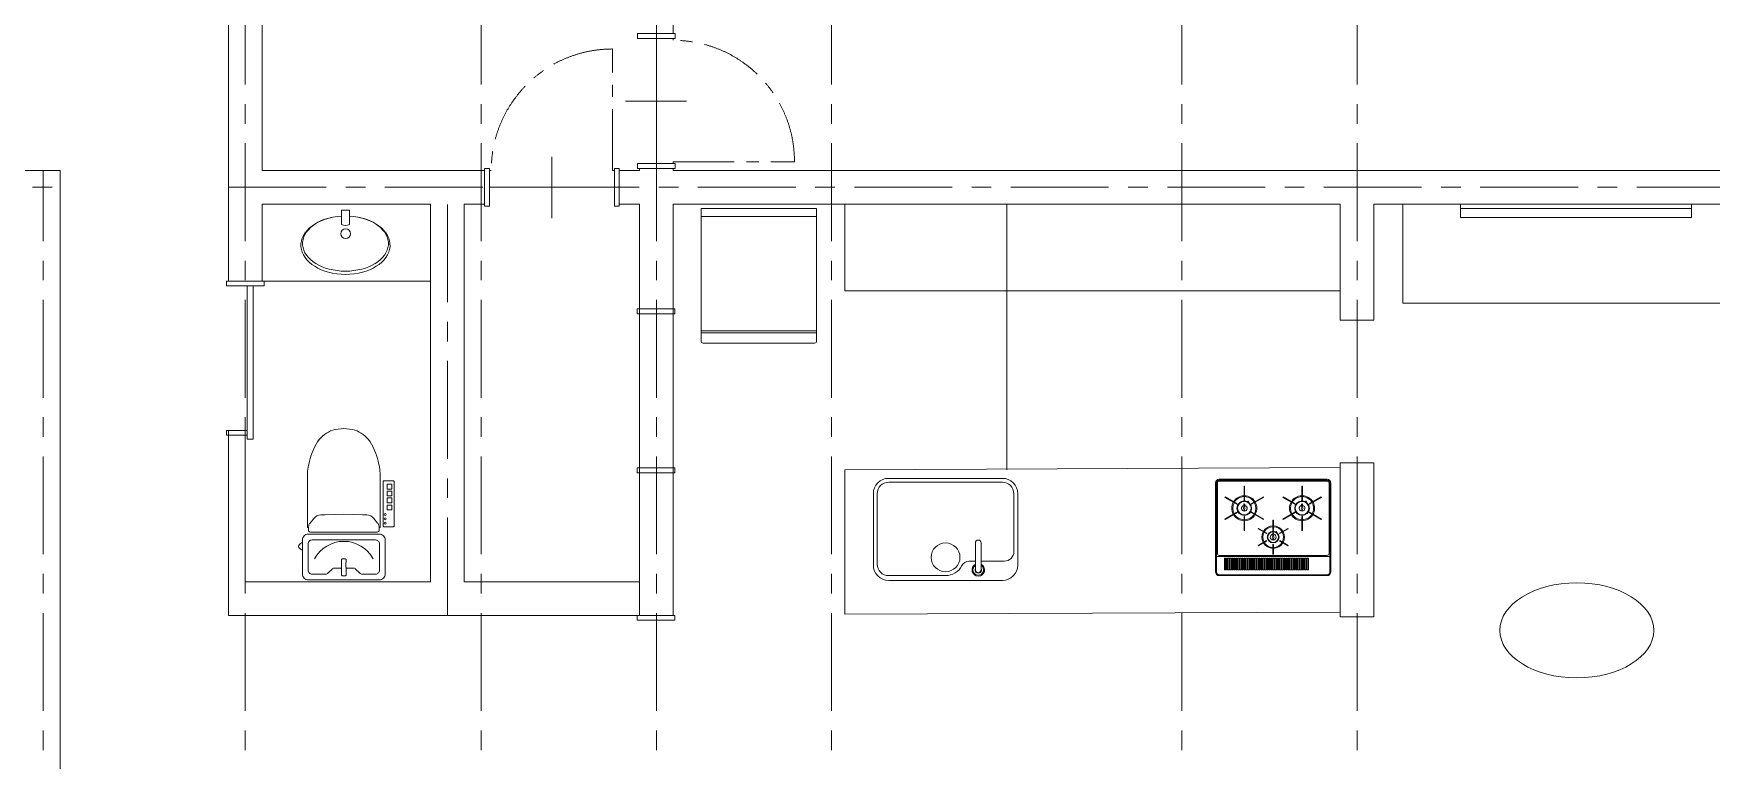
# Model space of a CAD drawing. Header units: millimetres. Extents: x -63086 to 144078, y -129912 to 13382.
# Drawn here: x 20694 to 29410, y 314 to 4087 of the extents above; entities that cross this region are included whole.
import ezdxf

# ---------------------------------------------------------------- set-up
doc = ezdxf.new("R2010")
doc.units = ezdxf.units.MM
doc.linetypes.add('CENTERX2', pattern=[101.6, 63.5, -12.7, 12.7, -12.7])
doc.layers.get('0').update_dxf_attribs({"lineweight": 0})
for name, color, linetype, lineweight in [('001壁芯', 7, 'CENTERX2', 0), ('002寸法', 7, 'Continuous', 0), ('003壁', 7, 'Continuous', 9), ('004建具', 7, 'Continuous', 9), ('094システムキッチン', 7, 'Continuous', 0), ('097家具', 7, 'Continuous', 0), ('098階段', 7, 'Continuous', 9)]:
    doc.layers.add(name, color=color, linetype=linetype, lineweight=lineweight)
doc.styles.get("Standard").update_dxf_attribs({"font": 'MS Mincho.ttf'})
doc.dimstyles.new('寸法', dxfattribs={"dimtxt": 70, "dimasz": 25, "dimexe": 1.5, "dimexo": 200, "dimtad": 1, "dimdec": 0, "dimtxsty": 'Standard', "dimblk": 'DOT', "dimcen": 2.5, "dimadec": 0, "dimazin": 0, "dimtfac": 1, "dimtdec": 0, "dimtmove": 0, "dimatfit": 3, "dimfxl": 200, "dimfxlon": 1, "dimarcsym": 0})

# ---------------------------------------------------------------- blocks, each defined once
blk = doc.blocks.new('_Dot')
at = {"color": 0, "linetype": 'ByBlock', "lineweight": -2}
blk.add_line((-0.5, 0), (-1, 0), dxfattribs=at)
at = {"color": 0, "linetype": 'ByBlock', "const_width": 0.5}
blk.add_lwpolyline([(-0.25, 0, 1), (0.25, 0, 1)], format="xyb", close=True, dxfattribs=at)
blk = doc.blocks.new('*D29')
at = {"layer": '002寸法', "color": 0, "lineweight": -2, "transparency": 16777216}
for p, q in [((33146, 6474.4), (33347.5, 6474.4)), ((33346, 6449.4), (33346, 3314.4)), ((33146, 3289.4), (33347.5, 3289.4))]:
    blk.add_line(p, q, dxfattribs=at)
at = {"layer": 'Defpoints', "color": 0, "transparency": 16777216}
for p in [(32782.7, 6474.4), (20831.5, 3289.4), (33346, 3289.4)]:
    blk.add_point(p, dxfattribs=at)
at = {"layer": '002寸法', "color": 0, "lineweight": -2, "transparency": 16777216, "xscale": 25, "yscale": 25, "zscale": 25}
for p, rotation in [((33346, 6474.4), 90), ((33346, 3289.4), 270)]:
    blk.add_blockref('_Dot', p, dxfattribs=dict(at, rotation=rotation))
at = {"layer": '002寸法', "color": 0, "transparency": 16777216, "insert": (33310.4, 4881.9), "char_height": 70, "attachment_point": 5, "rotation": 90}
blk.add_mtext('3185', dxfattribs=at)
blk = doc.blocks.new('*U33')
at = {"color": 0, "linetype": 'ByBlock', "lineweight": -2}
for points in [[(30, 215), (207.2, 215, -0.414214), (237.2, 185), (237.2, -185, -0.414214), (207.2, -215), (30, -215, -0.414214), (0, -185), (0, 185, -0.414214)], [(340.2, 0), (337.9, 97.3), (336.8, 120, 0.211916), (318.5, 156.2), (294.8, 175.6, 0.125119), (281.4, 181.9), (272.5, 183.6), (272.5, 189.5), (533, 189.5, -0.07041), (616.3, 177.7, -0.083469), (715.8, 137.3), (727.9, 127.6, -0.167569), (780.5, 45.1), (782.9, 28.8, -0.072319), (782.9, -28.8), (780.5, -45.1, -0.167569), (727.9, -127.6), (715.8, -137.3, -0.083469), (616.3, -177.7, -0.07041), (533, -189.5), (272.5, -189.5), (272.5, -183.6), (281.4, -181.9, 0.125119), (294.8, -175.6), (318.5, -156.2, 0.211916), (336.8, -120), (337.9, -97.3)], [(88.7, 11.2), (93.7, 12.4), (104.3, 12.4, -0.414214), (109.3, 7.4), (109.3, -7.4, -0.414214), (104.3, -12.4), (93.7, -12.4), (88.7, -11.2), (66.4, -11.2, -0.069336), (65.2, -11.9), (25.3, -11.9, -0.414214), (20.5, -7.1), (20.5, 7.1, -0.414214), (25.3, 11.9), (65.2, 11.9, -0.069336), (66.4, 11.2)]]:
    blk.add_lwpolyline(points, format="xyb", close=True, dxfattribs=at)
for points in [[(61.5, -11.9), (61.5, -47.2, -0.196533), (55.8, -61.2), (35.7, -81.6, 0.196533), (30, -95.6), (30, -165, 0.414214), (50, -185), (187.2, -185, 0.414214), (207.2, -165), (207.2, 165, 0.414214), (187.2, 185), (50, 185, 0.414214), (30, 165), (30, 95.6, 0.196533), (35.7, 81.6), (55.8, 61.2, -0.196533), (61.5, 47.2), (61.5, 11.9)], [(191.4, 215), (191.4, 220.3, 0.228779), (183.2, 229.4, 0.253275), (173.6, 234.8, 0.253275), (163.9, 229.4, 0.228779), (155.8, 220.3), (155.8, 215)], [(272.5, -183.6), (257.9, -183.6, -0.414214), (247.9, -173.6), (247.9, 173.6, -0.414214), (257.9, 183.6), (272.5, 183.6)], [(108.4, -152.2, 0.60107), (108.4, 152.2)]]:
    blk.add_lwpolyline(points, format="xyb", dxfattribs=at)
blk.add_lwpolyline([(509.3, -261.1), (281, -261.1, -0.414214), (276, -256.1), (276, -208.7, -0.414214), (281, -203.7), (509.3, -203.7, -0.414214), (514.3, -208.7), (514.3, -256.1, -0.414214)], format="xyb", close=True)
for points in [[(363.1, -224.4), (388.1, -224.4), (388.1, -249.8), (363.1, -249.8)], [(399.9, -224.4), (424.9, -224.4), (424.9, -249.8), (399.9, -249.8)], [(436.1, -224.4), (461.1, -224.4), (461.1, -249.8), (436.1, -249.8)], [(471.5, -224.4), (496.5, -224.4), (496.5, -249.8), (471.5, -249.8)]]:
    blk.add_lwpolyline(points, close=True, dxfattribs=at)
for centre in [(294, -214.2), (317, -214.2), (339.9, -214.2)]:
    blk.add_circle(centre, 5.07, dxfattribs=at)
blk = doc.blocks.new('洗面台（CAD素材.com）21')
at = {"color": 0, "linetype": 'ByBlock', "lineweight": -2}
blk.add_lwpolyline([(-26, -100), (-26, -189, 0.244755), (24, -189), (24, -100)], format="xyb", dxfattribs=at)
blk.add_circle((0, -246), 30, dxfattribs=at)
at = {"color": 0, "linetype": 'ByBlock', "lineweight": -2, "extrusion": (0, 0, -1)}
for centre, major_axis, ratio, start_param, end_param in [((-1, -317), (-275, 0), 0.654545, 1.661831, 7.762947), ((-1, -307), (265, 0), 0.641509, -1.476316, 4.617909)]:
    blk.add_ellipse(centre, major_axis=major_axis, ratio=ratio, start_param=start_param, end_param=end_param, dxfattribs=at)
blk = doc.blocks.new('大型冷蔵庫6（CAD素材.com）')
at = {"color": 0, "linetype": 'ByBlock', "lineweight": -2}
for p, q in [((-300, 63.3), (300, 63.3)), ((-300, 53.3), (300, 53.3))]:
    blk.add_line(p, q, dxfattribs=at)
blk.add_lwpolyline([(-300, 699), (-300, 10, 0.414214), (-290, 0), (290, 0, 0.414214), (300, 10), (300, 699)], format="xyb", dxfattribs=at)
for points in [[(300, 699), (-300, 699)], [(-300, 657), (300, 657)]]:
    blk.add_lwpolyline(points, dxfattribs=at)

msp = doc.modelspace()

# ---------------------------------------------------------------- linework, layer by layer
at = {"layer": '001壁芯', "ltscale": 8}
for p, q in [((23018.9634, -4305.5057), (23018.9634, 12115.3398)), ((23928.9634, -4305.5057), (23928.9634, 12115.3398)), ((24838.9634, -4305.5057), (24838.9634, 12115.3398)), ((24838.9634, -4305.5057), (24838.9634, 12115.3398)), ((26658.9634, -4305.5057), (26658.9634, 12115.3398)), ((26658.9634, -4305.5057), (26658.9634, 12115.3398)), ((27568.9634, -4305.5057), (27568.9634, 12115.3398)), ((27568.9634, -4305.5057), (27568.9634, 12115.3398)), ((21793.9634, -4305.5057), (21793.9634, 4969.4193)), ((20743.9634, -4305.5057), (20743.9634, 3376.9193)), ((15202.0396, 3289.4193), (20831.4634, 3289.4193)), ((15202.0396, 3289.4193), (20831.4634, 3289.4193)), ((21706.4634, 3289.4193), (32782.7251, 3289.4193)), ((21706.4634, 3289.4193), (28202.0396, 3289.4193)), ((22843.9634, 1066.9193), (22843.9634, 3289.4193))]:
    msp.add_line(p, q, dxfattribs=at)
at = {"layer": '003壁'}
for p, q in [((24016.4634, 4086.9193), (24016.4634, 8661.9193)), ((21706.4634, 3376.9193), (21706.4634, 4794.4193)), ((21881.4634, 3376.9193), (21881.4634, 4794.4193)), ((24016.4634, 4051.9193), (24016.4634, 4061.9193)), ((24016.4634, 3411.9193), (24016.4634, 3421.9193)), ((20511.4634, 3376.9193), (20831.4634, 3376.9193)), ((20831.4634, -1173.0807), (20831.4634, 3376.9193)), ((21706.4634, 2801.9193), (21706.4634, 3376.9193)), ((23036.4634, 3376.9193), (21881.4634, 3376.9193)), ((23071.4634, 3376.9193), (23061.4634, 3376.9193)), ((23711.4634, 3376.9193), (23701.4634, 3376.9193)), ((23841.4634, 3376.9193), (23736.4634, 3376.9193)), ((23841.4634, 3376.9193), (23841.4634, 3386.9193)), ((24016.4634, 3376.9193), (24016.4634, 3386.9193)), ((29756.4634, 3376.9193), (24016.4634, 3376.9193)), ((22756.4634, 3201.9193), (21881.4634, 3201.9193)), ((21881.4634, 2801.9193), (21881.4634, 3201.9193)), ((22756.4634, 1241.9193), (22756.4634, 3201.9193)), ((22931.4634, 1241.9193), (22931.4634, 3201.9193)), ((23036.4634, 3201.9193), (22931.4634, 3201.9193)), ((23841.4634, 3201.9193), (23736.4634, 3201.9193)), ((23841.4634, 1066.9193), (23841.4634, 3201.9193)), ((27481.4634, 3201.9193), (24016.4634, 3201.9193)), ((24016.4634, 1066.9193), (24016.4634, 3201.9193)), ((29756.4634, 3201.9193), (27656.4634, 3201.9193)), ((21706.4634, 1066.9193), (21706.4634, 2026.9193)), ((22756.4634, 1241.9193), (21793.9634, 1241.9193)), ((23841.4634, 1241.9193), (22931.4634, 1241.9193)), ((23841.4634, 1154.4193), (23841.4634, 1066.9193)), ((23841.4634, 1066.9193), (23841.4634, 1154.4193)), ((21793.9634, 1066.9193), (21706.4634, 1066.9193)), ((23841.4634, 1066.9193), (21793.9634, 1066.9193))]:
    msp.add_line(p, q, dxfattribs=at)
at = {"layer": '004建具', "linetype": 'CENTERX2', "ltscale": 5}
for p, q in [((23841.4634, 4086.9193), (23831.4634, 4086.9193)), ((23831.4634, 4086.9193), (23831.4634, 4061.9193)), ((23831.4634, 4061.9193), (24016.4634, 4061.9193)), ((24016.4634, 4086.9193), (23841.4634, 4086.9193)), ((24026.4634, 4086.9193), (24016.4634, 4086.9193)), ((24016.4634, 4061.9193), (24026.4634, 4061.9193)), ((24026.4634, 4061.9193), (24026.4634, 4086.9193)), ((23701.4634, 3376.9193), (23701.4634, 4006.9193)), ((24086.1057, 3736.9193), (23756.7104, 3736.9193)), ((23386.4634, 3446.5616), (23386.4634, 3117.1663)), ((23841.4634, 3411.9193), (23831.4634, 3411.9193)), ((23831.4634, 3411.9193), (23831.4634, 3386.9193)), ((24016.4634, 3411.9193), (23841.4634, 3411.9193)), ((24016.4634, 3421.9193), (24646.4634, 3421.9193)), ((24026.4634, 3411.9193), (24016.4634, 3411.9193)), ((24026.4634, 3386.9193), (24026.4634, 3411.9193)), ((23061.4634, 3386.9193), (23036.4634, 3386.9193)), ((23036.4634, 3386.9193), (23036.4634, 3376.9193)), ((23036.4634, 3376.9193), (23036.4634, 3201.9193)), ((23061.4634, 3376.9193), (23061.4634, 3386.9193)), ((23061.4634, 3191.9193), (23061.4634, 3376.9193)), ((23736.4634, 3386.9193), (23711.4634, 3386.9193)), ((23711.4634, 3386.9193), (23711.4634, 3376.9193)), ((23711.4634, 3376.9193), (23711.4634, 3201.9193)), ((23736.4634, 3376.9193), (23736.4634, 3386.9193)), ((23736.4634, 3191.9193), (23736.4634, 3376.9193)), ((23831.4634, 3386.9193), (24016.4634, 3386.9193)), ((24016.4634, 3386.9193), (24026.4634, 3386.9193)), ((23036.4634, 3201.9193), (23036.4634, 3191.9193)), ((23036.4634, 3191.9193), (23061.4634, 3191.9193)), ((23711.4634, 3201.9193), (23711.4634, 3191.9193)), ((23711.4634, 3191.9193), (23736.4634, 3191.9193)), ((21696.4634, 2801.9193), (21696.4634, 2776.9193)), ((21891.4634, 2801.9193), (21706.4634, 2801.9193)), ((21891.4634, 2776.9193), (21891.4634, 2801.9193)), ((21696.4634, 2776.9193), (21706.4634, 2776.9193)), ((21706.4634, 2776.9193), (21881.4634, 2776.9193)), ((21881.4634, 2776.9193), (21891.4634, 2776.9193)), ((23840.1412, 2657.5034), (23830.1412, 2657.5034)), ((23830.1412, 2657.5034), (23830.1412, 2632.5034)), ((23830.1412, 2632.5034), (23840.1412, 2632.5034)), ((24025.1412, 2657.5034), (23840.1412, 2657.5034)), ((23840.1412, 2632.5034), (24015.1412, 2632.5034)), ((24015.1412, 2632.5034), (24025.1412, 2632.5034)), ((24025.1412, 2632.5034), (24025.1412, 2657.5034)), ((21696.4634, 2026.9193), (21696.4634, 2001.9193)), ((21803.9634, 2026.9193), (21706.4634, 2026.9193)), ((21696.4634, 2001.9193), (21706.4634, 2001.9193)), ((21706.4634, 2001.9193), (21803.9634, 2001.9193)), ((23840.1412, 1832.5034), (23830.1412, 1832.5034)), ((23830.1412, 1832.5034), (23830.1412, 1807.5034)), ((24025.1412, 1832.5034), (23840.1412, 1832.5034)), ((24025.1412, 1807.5034), (24025.1412, 1832.5034)), ((23830.1412, 1807.5034), (23840.1412, 1807.5034)), ((23840.1412, 1807.5034), (24015.1412, 1807.5034)), ((24015.1412, 1807.5034), (24025.1412, 1807.5034)), ((23840.1412, 1066.9193), (23830.1412, 1066.9193)), ((23830.1412, 1066.9193), (23830.1412, 1041.9193)), ((24025.1412, 1066.9193), (23840.1412, 1066.9193)), ((24025.1412, 1041.9193), (24025.1412, 1066.9193)), ((23830.1412, 1041.9193), (23840.1412, 1041.9193)), ((23840.1412, 1041.9193), (24015.1412, 1041.9193)), ((24015.1412, 1041.9193), (24025.1412, 1041.9193))]:
    msp.add_line(p, q, dxfattribs=at)
at = {"layer": '004建具'}
for p, q in [((23928.9634, 3411.9193), (23928.9634, 4061.9193)), ((24026.4634, 3411.9193), (23979.6166, 3411.9193)), ((24026.4634, 3386.9193), (24026.4634, 3411.9193)), ((24016.4634, 3386.9193), (23841.4634, 3386.9193)), ((24016.4634, 3376.9193), (24016.4634, 3386.9193)), ((24016.4634, 3386.9193), (24026.4634, 3386.9193)), ((23711.4634, 3289.4193), (23061.4634, 3289.4193)), ((23036.4634, 3201.9193), (22931.4634, 3201.9193)), ((23841.4634, 3201.9193), (23736.4634, 3201.9193))]:
    msp.add_line(p, q, dxfattribs=at)
at = {"layer": '004建具', "ltscale": 10}
for p, q in [((21881.4634, 3201.9193), (21881.4634, 2801.9193)), ((22335.5744, 3170.7882), (22293.4827, 3170.7882)), ((22322.3264, 3170.7882), (22335.5744, 3170.7882)), ((24908.4634, 2751.9193), (24908.4634, 3201.9193)), ((24908.4634, 3201.9193), (24908.4634, 2751.9193)), ((25748.9634, 3201.9193), (25748.9634, 2751.9193)), ((27481.4634, 3201.9193), (27481.4634, 2751.9193)), ((21891.4634, 2801.9193), (21696.4634, 2801.9193)), ((21696.4634, 2801.9193), (21696.4634, 2776.9193)), ((21881.4634, 2801.9193), (22756.4634, 2801.9193)), ((21891.4634, 2776.9193), (21891.4634, 2801.9193)), ((21696.4634, 2776.9193), (21891.4634, 2776.9193)), ((21793.9634, 2776.9193), (21803.9634, 2776.9193)), ((21803.9634, 2776.9193), (21803.9634, 1982.5844)), ((21833.9634, 2776.9193), (21803.9634, 2776.9193)), ((21833.9634, 1982.5844), (21833.9634, 2776.9193)), ((27481.4634, 2751.9193), (24908.4634, 2751.9193)), ((25748.9634, 2751.9193), (25748.9634, 1821.9193)), ((21696.4634, 2026.9193), (21696.4634, 2001.9193)), ((21803.9634, 2026.9193), (21696.4634, 2026.9193)), ((21803.9634, 2001.9193), (21803.9634, 2026.9193)), ((21696.4634, 2001.9193), (21803.9634, 2001.9193)), ((21793.9634, 2001.9193), (21803.9634, 2001.9193)), ((21793.9634, 2001.9193), (21793.9634, 1241.9193)), ((21803.9634, 1982.5844), (21833.9634, 1982.5844)), ((27656.1468, 1858.8435), (27481.1468, 1858.8435)), ((27481.1468, 1858.8435), (27481.1468, 1833.8435)), ((27481.3501, 1833.8443), (27481.1468, 1083.8435)), ((27656.1468, 1058.8435), (27656.1468, 1858.8435)), ((24908.4634, 1823.3812), (24908.4634, 1073.3812)), ((27481.1468, 1108.8435), (27481.1468, 1058.8435)), ((27481.1468, 1058.8435), (27656.1468, 1058.8435))]:
    msp.add_line(p, q, dxfattribs=at)
at = {"layer": '004建具', "linetype": 'CENTERX2', "ltscale": 5}
for centre, start, end in [((24016.4634, 3421.9193), 0, 90), ((23701.4634, 3376.9193), 90, 180)]:
    msp.add_arc(centre, 630, start, end, dxfattribs=at)
at = {"layer": '094システムキッチン', "ltscale": 10}
for points in [[(24908.4634, 1073.3812), (24908.4634, 1823.3812), (27481.1468, 1833.8435), (27481.1468, 1083.8435)], [(26945.0952, 1643.5822), (26946.5952, 1646.1803), (26884.2414, 1682.1803), (26882.7414, 1679.5822)], [(26981.5843, 1666.3812), (26984.5843, 1666.3812), (26984.5843, 1738.3812), (26981.5843, 1738.3812)], [(27021.0734, 1643.5822), (27019.5734, 1646.1803), (27081.9272, 1682.1803), (27083.4272, 1679.5822)], [(27245.0952, 1643.5822), (27246.5952, 1646.1803), (27184.2414, 1682.1803), (27182.7414, 1679.5822)], [(27281.5843, 1666.3812), (27284.5843, 1666.3812), (27284.5843, 1738.3812), (27281.5843, 1738.3812)], [(27321.0734, 1643.5822), (27319.5734, 1646.1803), (27381.9272, 1682.1803), (27383.4272, 1679.5822)], [(26946.5952, 1600.5822), (26945.0952, 1603.1803), (26882.7414, 1567.1803), (26884.2414, 1564.5822)], [(26981.5843, 1580.3812), (26984.5843, 1580.3812), (26984.5843, 1508.3812), (26981.5843, 1508.3812)], [(27019.5734, 1600.5822), (27021.0734, 1603.1803), (27083.4272, 1567.1803), (27081.9272, 1564.5822)], [(27246.5952, 1600.5822), (27245.0952, 1603.1803), (27182.7414, 1567.1803), (27184.2414, 1564.5822)], [(27281.5843, 1580.3812), (27284.5843, 1580.3812), (27284.5843, 1508.3812), (27281.5843, 1508.3812)], [(27319.5734, 1600.5822), (27321.0734, 1603.1803), (27383.4272, 1567.1803), (27381.9272, 1564.5822)], [(27098.8941, 1491.5621), (27100.2441, 1493.9004), (27057.116, 1518.8004), (27055.766, 1516.4621)], [(27131.7343, 1512.0812), (27134.4343, 1512.0812), (27134.4343, 1561.8812), (27131.7343, 1561.8812)], [(27165.9245, 1493.9004), (27167.2745, 1491.5621), (27210.4025, 1516.4621), (27209.0525, 1518.8004)], [(27098.8941, 1455.2004), (27100.2441, 1452.8621), (27057.116, 1427.9621), (27055.766, 1430.3004)], [(27131.7343, 1434.6812), (27134.4343, 1434.6812), (27134.4343, 1384.8812), (27131.7343, 1384.8812)], [(27165.9245, 1452.8621), (27167.2745, 1455.2004), (27210.4025, 1430.3004), (27209.0525, 1427.9621)], [(26886.0843, 1363.3812), (26880.0843, 1363.3812), (26880.0843, 1303.5812), (26886.0843, 1303.5812)], [(26896.0843, 1363.3812), (26890.0843, 1363.3812), (26890.0843, 1303.5812), (26896.0843, 1303.5812)], [(26906.0843, 1363.3812), (26900.0843, 1363.3812), (26900.0843, 1303.5812), (26906.0843, 1303.5812)], [(26916.0843, 1363.3812), (26910.0843, 1363.3812), (26910.0843, 1303.5812), (26916.0843, 1303.5812)], [(26926.0843, 1363.3812), (26920.0843, 1363.3812), (26920.0843, 1303.5812), (26926.0843, 1303.5812)], [(26936.0843, 1363.3812), (26930.0843, 1363.3812), (26930.0843, 1303.5812), (26936.0843, 1303.5812)], [(26946.0843, 1363.3812), (26940.0843, 1363.3812), (26940.0843, 1303.5812), (26946.0843, 1303.5812)], [(26956.0843, 1363.3812), (26950.0843, 1363.3812), (26950.0843, 1303.5812), (26956.0843, 1303.5812)], [(26966.0843, 1363.3812), (26960.0843, 1363.3812), (26960.0843, 1303.5812), (26966.0843, 1303.5812)], [(26976.0843, 1363.3812), (26970.0843, 1363.3812), (26970.0843, 1303.5812), (26976.0843, 1303.5812)], [(26986.0843, 1363.3812), (26980.0843, 1363.3812), (26980.0843, 1303.5812), (26986.0843, 1303.5812)], [(26996.0843, 1363.3812), (26990.0843, 1363.3812), (26990.0843, 1303.5812), (26996.0843, 1303.5812)], [(27006.0843, 1363.3812), (27000.0843, 1363.3812), (27000.0843, 1303.5812), (27006.0843, 1303.5812)], [(27016.0843, 1363.3812), (27010.0843, 1363.3812), (27010.0843, 1303.5812), (27016.0843, 1303.5812)], [(27026.0843, 1363.3812), (27020.0843, 1363.3812), (27020.0843, 1303.5812), (27026.0843, 1303.5812)], [(27036.0843, 1363.3812), (27030.0843, 1363.3812), (27030.0843, 1303.5812), (27036.0843, 1303.5812)], [(27046.0843, 1363.3812), (27040.0843, 1363.3812), (27040.0843, 1303.5812), (27046.0843, 1303.5812)], [(27056.0843, 1363.3812), (27050.0843, 1363.3812), (27050.0843, 1303.5812), (27056.0843, 1303.5812)], [(27066.0843, 1363.3812), (27060.0843, 1363.3812), (27060.0843, 1303.5812), (27066.0843, 1303.5812)], [(27076.0843, 1363.3812), (27070.0843, 1363.3812), (27070.0843, 1303.5812), (27076.0843, 1303.5812)], [(27086.0843, 1363.3812), (27080.0843, 1363.3812), (27080.0843, 1303.5812), (27086.0843, 1303.5812)], [(27096.0843, 1363.3812), (27090.0843, 1363.3812), (27090.0843, 1303.5812), (27096.0843, 1303.5812)], [(27106.0843, 1363.3812), (27100.0843, 1363.3812), (27100.0843, 1303.5812), (27106.0843, 1303.5812)], [(27116.0843, 1363.3812), (27110.0843, 1363.3812), (27110.0843, 1303.5812), (27116.0843, 1303.5812)], [(27126.0843, 1363.3812), (27120.0843, 1363.3812), (27120.0843, 1303.5812), (27126.0843, 1303.5812)], [(27130.0843, 1363.3812), (27136.0843, 1363.3812), (27136.0843, 1303.5812), (27130.0843, 1303.5812)], [(27140.0843, 1363.3812), (27146.0843, 1363.3812), (27146.0843, 1303.5812), (27140.0843, 1303.5812)], [(27150.0843, 1363.3812), (27156.0843, 1363.3812), (27156.0843, 1303.5812), (27150.0843, 1303.5812)], [(27160.0843, 1363.3812), (27166.0843, 1363.3812), (27166.0843, 1303.5812), (27160.0843, 1303.5812)], [(27170.0843, 1363.3812), (27176.0843, 1363.3812), (27176.0843, 1303.5812), (27170.0843, 1303.5812)], [(27180.0843, 1363.3812), (27186.0843, 1363.3812), (27186.0843, 1303.5812), (27180.0843, 1303.5812)], [(27190.0843, 1363.3812), (27196.0843, 1363.3812), (27196.0843, 1303.5812), (27190.0843, 1303.5812)], [(27200.0843, 1363.3812), (27206.0843, 1363.3812), (27206.0843, 1303.5812), (27200.0843, 1303.5812)], [(27210.0843, 1363.3812), (27216.0843, 1363.3812), (27216.0843, 1303.5812), (27210.0843, 1303.5812)], [(27220.0843, 1363.3812), (27226.0843, 1363.3812), (27226.0843, 1303.5812), (27220.0843, 1303.5812)], [(27230.0843, 1363.3812), (27236.0843, 1363.3812), (27236.0843, 1303.5812), (27230.0843, 1303.5812)], [(27240.0843, 1363.3812), (27246.0843, 1363.3812), (27246.0843, 1303.5812), (27240.0843, 1303.5812)], [(27250.0843, 1363.3812), (27256.0843, 1363.3812), (27256.0843, 1303.5812), (27250.0843, 1303.5812)], [(27260.0843, 1363.3812), (27266.0843, 1363.3812), (27266.0843, 1303.5812), (27260.0843, 1303.5812)], [(27270.0843, 1363.3812), (27276.0843, 1363.3812), (27276.0843, 1303.5812), (27270.0843, 1303.5812)], [(27280.0843, 1363.3812), (27286.0843, 1363.3812), (27286.0843, 1303.5812), (27280.0843, 1303.5812)], [(27290.0843, 1363.3812), (27296.0843, 1363.3812), (27296.0843, 1303.5812), (27290.0843, 1303.5812)], [(27300.0843, 1363.3812), (27306.0843, 1363.3812), (27306.0843, 1303.5812), (27300.0843, 1303.5812)], [(27310.0843, 1363.3812), (27316.0843, 1363.3812), (27316.0843, 1303.5812), (27310.0843, 1303.5812)]]:
    msp.add_lwpolyline(points, close=True, dxfattribs=at)
for points in [[(25136.1978, 1248.3812), (25726.1978, 1248.3812, 0.414213562), (25806.1978, 1328.3812), (25806.1978, 1698.3812, 0.414213562), (25726.1978, 1778.3812), (25136.1978, 1778.3812, 0.414213562), (25056.1978, 1698.3812), (25056.1978, 1328.3812, 0.414213562)], [(26853.0843, 1773.3812), (27413.0843, 1773.3812, -0.414213562), (27433.0843, 1753.3812), (27433.0843, 1293.3812, -0.414213562), (27413.0843, 1273.3812), (26853.0843, 1273.3812, -0.414213562), (26833.0843, 1293.3812), (26833.0843, 1753.3812, -0.414213562)], [(26853.0843, 1768.3812), (27413.0843, 1768.3812, -0.414213562), (27428.0843, 1753.3812), (27428.0843, 1293.3812, -0.414213562), (27413.0843, 1278.3812), (26853.0843, 1278.3812, -0.414213562), (26838.0843, 1293.3812), (26838.0843, 1753.3812, -0.414213562)], [(26853.0843, 1763.3812), (27413.0843, 1763.3812, -0.414213562), (27423.0843, 1753.3812), (27423.0843, 1388.3812, -0.414213562), (27413.0843, 1378.3812), (26853.0843, 1378.3812, -0.414213562), (26843.0843, 1388.3812), (26843.0843, 1753.3812, -0.414213562)], [(25586.1978, 1443.3812, -1), (25616.1978, 1443.3812), (25616.1978, 1303.3812, -1), (25586.1978, 1303.3812)]]:
    msp.add_lwpolyline(points, format="xyb", close=True, dxfattribs=at)
for points in [[(25616.1978, 1348.3812), (25736.1978, 1348.3812, 0.414213562), (25786.1978, 1398.3812), (25786.1978, 1698.3812, 0.414213562), (25726.1978, 1758.3812), (25136.1978, 1758.3812, 0.414213562), (25076.1978, 1698.3812), (25076.1978, 1333.3812, 0.414213562), (25136.1978, 1273.3812), (25431.1978, 1273.3812)], [(26981.5843, 1688.3639, 0.255618787), (26927.5576, 1657.1716)], [(26981.5843, 1683.3625, 0.254594376), (26931.889, 1654.6709)], [(27038.611, 1657.1716, 0.255618787), (26984.5843, 1688.3639)], [(27034.2796, 1654.6709, 0.254594376), (26984.5843, 1683.3625)], [(27281.5843, 1688.3639, 0.255618787), (27227.5576, 1657.1716)], [(27281.5843, 1683.3625, 0.254594376), (27231.889, 1654.6709)], [(27338.611, 1589.5908, 0.577350269), (27284.5843, 1688.3639)], [(27334.2796, 1592.0916, 0.577350269), (27284.5843, 1683.3625)], [(26926.0576, 1654.5735, 0.255618787), (26926.0576, 1592.1889)], [(26930.389, 1652.0728, 0.254594376), (26930.389, 1594.6896)], [(26927.5576, 1589.5908, 0.255618787), (26981.5843, 1558.3985)], [(26931.889, 1592.0916, 0.254594376), (26981.5843, 1563.4)], [(26980.5843, 1638.1714, 11.916079783), (26985.5843, 1638.1714)], [(26985.5843, 1643.3812, 1), (26980.5843, 1643.3812)], [(26984.5843, 1563.4, 0.254594376), (27034.2796, 1592.0916)], [(26984.5843, 1558.3985, 0.255618787), (27038.611, 1589.5908)], [(27035.7796, 1594.6896, 0.254594376), (27035.7796, 1652.0728)], [(27040.111, 1592.1889, 0.255618787), (27040.111, 1654.5735)], [(27226.0576, 1654.5735, 0.255618787), (27226.0576, 1592.1889)], [(27230.389, 1652.0728, 0.254594376), (27230.389, 1594.6896)], [(27227.5576, 1589.5908, 0.255618787), (27281.5843, 1558.3985)], [(27231.889, 1592.0916, 0.254594376), (27281.5843, 1563.4)], [(27280.5843, 1638.1714, 11.916079783), (27285.5843, 1638.1714)], [(27285.5843, 1643.3812, 1), (27280.5843, 1643.3812)], [(27284.5843, 1563.4, 0.254594376), (27334.2796, 1592.0916)], [(27284.5843, 1558.3985, 0.255618787), (27338.611, 1589.5908)], [(27081.7603, 1501.4543, 0.255618787), (27081.7603, 1445.3081)], [(27085.6585, 1499.2036, 0.254594376), (27085.6585, 1447.5588)], [(27131.7343, 1531.8656, 0.255618787), (27083.1103, 1503.7926)], [(27131.7343, 1527.3643, 0.254594376), (27087.0085, 1501.5419)], [(27130.5843, 1488.1714, 11.916079783), (27135.5843, 1488.1714)], [(27135.5843, 1493.3812, 1), (27130.5843, 1493.3812)], [(27183.0583, 1503.7926, 0.255618787), (27134.4343, 1531.8656)], [(27179.1601, 1501.5419, 0.254594376), (27134.4343, 1527.3643)], [(27180.5101, 1447.5588, 0.254594376), (27180.5101, 1499.2036)], [(27184.4083, 1445.3081, 0.255618787), (27184.4083, 1501.4543)], [(27083.1103, 1442.9699, 0.255618787), (27131.7343, 1414.8968)], [(27087.0085, 1445.2205, 0.254594376), (27131.7343, 1419.3981)], [(27134.4343, 1419.3981, 0.254594376), (27179.1601, 1445.2205)], [(27134.4343, 1414.8968, 0.255618787), (27183.0583, 1442.9699)], [(25431.1978, 1273.3812, 0.284915046), (25516.2994, 1326.159, -0.284915046), (25552.1317, 1348.3812)], [(25586.1978, 1332.2126, 4.088760432), (25616.1978, 1332.2126)], [(25586.1978, 1326.4301, 3.369924076), (25616.1978, 1326.4301)], [(25586.1978, 1311.3812, 1.666666667), (25616.1978, 1311.3812)]]:
    msp.add_lwpolyline(points, format="xyb", dxfattribs=at)
for points in [[(26980.5843, 1638.1714), (26980.5843, 1643.3812)], [(26985.5843, 1638.1714), (26985.5843, 1643.3812)], [(27280.5843, 1638.1714), (27280.5843, 1643.3812)], [(27285.5843, 1638.1714), (27285.5843, 1643.3812)], [(27130.5843, 1488.1714), (27130.5843, 1493.3812)], [(27135.5843, 1488.1714), (27135.5843, 1493.3812)], [(25552.1317, 1348.3812), (25586.1978, 1348.3812)], [(26838.0843, 1373.3812), (27428.0843, 1373.3812)]]:
    msp.add_lwpolyline(points, dxfattribs=at)
for centre, radius in [((26983.0843, 1623.3812), 38), ((26983.0843, 1623.3812), 35), ((26982.9916, 1663.8804), 2), ((27003.4141, 1658.4082), 2), ((27283.0843, 1623.3812), 38), ((27283.0843, 1623.3812), 35), ((27282.9916, 1663.8804), 2), ((27303.4141, 1658.4082), 2), ((26983.0843, 1623.3812), 5), ((26982.9916, 1632.3804), 2), ((26982.9916, 1614.3821), 2), ((27283.0843, 1623.3812), 5), ((27282.9916, 1632.3804), 2), ((27282.9916, 1614.3821), 2), ((27133.0843, 1473.3812), 30.4), ((27133.0843, 1473.3812), 28), ((27132.9916, 1482.3804), 2), ((27133.0102, 1505.7805), 1.6), ((27149.3481, 1501.4028), 1.6), ((25431.1978, 1368.3812), 75), ((27133.0843, 1473.3812), 5), ((27132.9916, 1464.3821), 2)]:
    msp.add_circle(centre, radius, dxfattribs=at)
at = {"layer": '097家具', "ltscale": 10}
for p, q in [((27656.4634, 3201.9193), (27806.4634, 3201.9193)), ((27806.4634, 3201.9193), (27806.4634, 2686.9193)), ((27806.4634, 3201.9193), (28106.4634, 3201.9193)), ((28106.4634, 3201.9193), (28106.4634, 3131.9193)), ((28106.4634, 3201.9193), (28106.4634, 3131.9193)), ((28106.4634, 3178.1582), (29306.4634, 3178.1582)), ((29306.4634, 3201.9193), (29306.4634, 3131.9193)), ((28106.4634, 3131.9193), (29306.4634, 3131.9193)), ((27806.4634, 2686.9193), (29606.4634, 2686.9193))]:
    msp.add_line(p, q, dxfattribs=at)
msp.add_ellipse((28710.2102, 989.3773), major_axis=(400, 0), ratio=0.616738518, dxfattribs=at)
at = {"layer": '098階段'}
for p, q in [((27481.4634, 2599.4193), (27481.4634, 3201.9193)), ((27656.4634, 2599.4193), (27656.4634, 3201.9193)), ((27656.4634, 2599.4193), (27481.4634, 2599.4193))]:
    msp.add_line(p, q, dxfattribs=at)

# ---------------------------------------------------------------- block references
at = {"xscale": 0.841834699284624, "yscale": 0.841834699284624, "zscale": 0.841834699284624}
msp.add_blockref('洗面台（CAD素材.com）21', (22315.1252, 3255.3953), dxfattribs=at)
at = {"rotation": 90}
msp.add_blockref('*U33', (22305.5904, 1251.518), dxfattribs=at)
at = {"layer": '097家具', "ltscale": 10}
msp.add_blockref('大型冷蔵庫6（CAD素材.com）', (24461.3345, 2480.4763), dxfattribs=at)

# ---------------------------------------------------------------- dimensions: what is measured, and where the dimension line sits
at = {"layer": '002寸法'}
dim = msp.add_linear_dim(base=(33346.0421, 3289.4193), p1=(32782.7251, 6474.4193), p2=(20831.4634, 3289.4193), angle=90, dimstyle='寸法', override={"dimtmove": 1}, dxfattribs=at)
dim.commit()
dim.dimension.update_dxf_attribs({"geometry": '*D29', "text_midpoint": (33310.4171, 4881.9193)})

doc.saveas('drawing.dxf')
